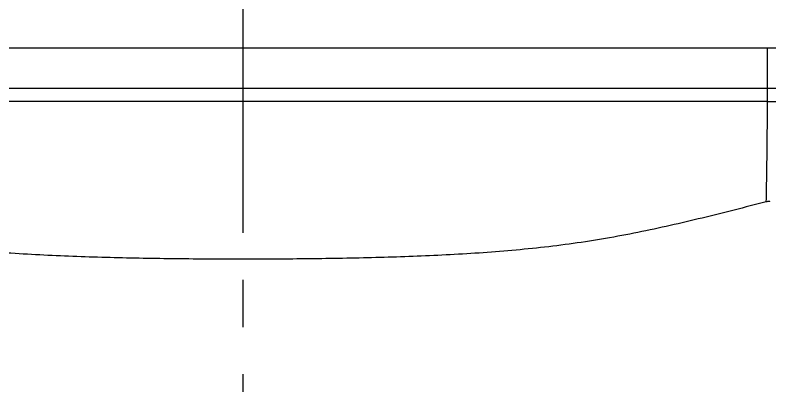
# Model space of a CAD drawing. Extents: x 39525 to 40119, y 15845 to 16265.
# Drawn here: x 39909.01 to 39937.07, y 16104.79 to 16118.57 of the extents above; entities that cross this region are included whole.
import ezdxf

# ---------------------------------------------------------------- set-up
doc = ezdxf.new("R2010")
doc.units = 0
doc.header["$LTSCALE"] = 7
doc.header["$MEASUREMENT"] = 0
doc.linetypes.add('CENTER', pattern=[2, 1.25, -0.25, 0.25, -0.25])
doc.linetypes.add('CENTER2', pattern=[1.125, 0.75, -0.125, 0.125, -0.125])
doc.layers.get('0').update_dxf_attribs({"color": 2, "linetype": 'CONTINUOUS'})
doc.layers.add('CENTER', color=1, linetype='CENTER2')
doc.layers.add('DWG', color=7, linetype='CONTINUOUS')

msp = doc.modelspace()

# ---------------------------------------------------------------- linework, layer by layer
at = {"color": 7, "linetype": 'Continuous'}
for p, q in [((39896.47822, 16117.35015), (39938.4782, 16117.35015)), ((39936.97821, 16115.35991), (39936.97822, 16117.35015)), ((39894.97829, 16115.85015), (39939.97822, 16115.85015)), ((39936.97821, 16115.35991), (39897.97823, 16115.35991))]:
    msp.add_line(p, q, dxfattribs=at)
for points, knots in [([(39936.93617, 16111.62938), (39936.93754, 16111.7866), (39936.94623, 16112.2249), (39936.9602, 16113.04368), (39936.97379, 16114.12998), (39936.97777, 16114.9352), (39936.97821, 16115.35991)], [0, 0, 0, 0, 0.12642053, 0.35251068, 0.65848795, 1, 1, 1, 1]), ([(39936.97821, 16115.35993), (39937.31535, 16115.35938), (39937.95005, 16115.33844), (39938.80748, 16115.2973), (39939.45272, 16115.3069), (39939.7988, 16115.33912), (39939.92088, 16115.35842)], [0, 0, 0, 0, 0.34335411, 0.64657815, 0.87412046, 1, 1, 1, 1]), ([(39917.47822, 16109.49846), (39916.65422, 16109.49847), (39915.00738, 16109.50503), (39912.54021, 16109.54848), (39910.08047, 16109.63688), (39907.63177, 16109.79169), (39905.60307, 16110.01113), (39903.99331, 16110.2613), (39902.39117, 16110.56346), (39900.3987, 16111.01792), (39898.81405, 16111.42445), (39898.02027, 16111.62938)], [0, 0, 0, 0, 0.12580304, 0.25142621, 0.3767157, 0.50155456, 0.62595796, 0.68808081, 0.75023197, 0.874838, 1, 1, 1, 1]), ([(39936.93617, 16111.62938), (39936.14248, 16111.42447), (39934.55797, 16111.01797), (39932.56568, 16110.56353), (39930.96364, 16110.26138), (39929.35385, 16110.0112), (39927.32504, 16109.79174), (39924.87618, 16109.63689), (39922.41631, 16109.54848), (39919.94908, 16109.50502), (39918.30222, 16109.49846), (39917.47822, 16109.49846)], [0, 0, 0, 0, 0.12514966, 0.24974425, 0.31189239, 0.37401518, 0.49842574, 0.62327515, 0.74857153, 0.87419685, 1, 1, 1, 1]), ([(39937.06953, 16111.63446), (39937.06834, 16111.63912), (39937.05158, 16111.64572), (39937.02424, 16111.64454), (39936.9827, 16111.64023), (39936.95246, 16111.63359), (39936.93617, 16111.62938)], [0, 0, 0, 0, 0.10509887, 0.32061479, 0.63244085, 1, 1, 1, 1])]:
    msp.add_open_spline(points, degree=3, knots=knots, dxfattribs=at)
at = {"layer": 'CENTER', "linetype": 'CENTER'}
msp.add_line((39917.47822, 16161.22897), (39917.47822, 15995.55158), dxfattribs=at)
at = {"layer": 'DWG'}
msp.add_line((39895.97821, 16117.35015), (39938.97821, 16117.35015), dxfattribs=at)

doc.saveas('drawing.dxf')
